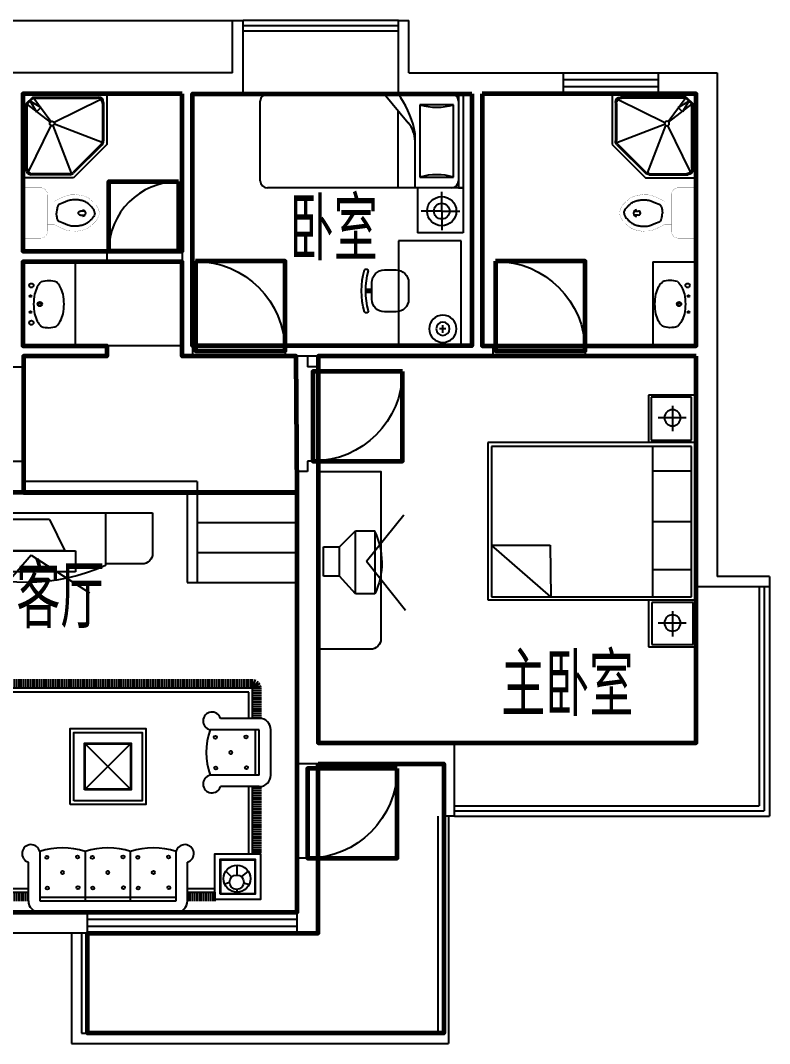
# Model space of a CAD drawing. Extents: x 951204 to 982714, y -906580 to -885526.
# Drawn here: x 975214 to 982714, y -895766 to -885526 of the extents above; entities that cross this region are included whole.
import ezdxf
from ezdxf.enums import TextEntityAlignment as Align

# ---------------------------------------------------------------- set-up
doc = ezdxf.new("R2010")
doc.units = 0
doc.header["$LTSCALE"] = 1000
doc.header["$MEASUREMENT"] = 0
doc.layers.get('0').update_dxf_attribs({"linetype": 'CONTINUOUS'})
for name, color, linetype in [('2', 2, 'CONTINUOUS'), ('3', 3, 'CONTINUOUS'), ('8', 42, 'CONTINUOUS'), ('JJ', 8, 'CONTINUOUS'), ('STAIR', 3, 'CONTINUOUS'), ('text', 75, 'CONTINUOUS'), ('WALL', 2, 'CONTINUOUS'), ('WINDOW', 4, 'CONTINUOUS')]:
    doc.layers.add(name, color=color, linetype=linetype)
for name, color, linetype, lineweight in [('GT_卧室', 1, 'CONTINUOUS', 60), ('GT_卫生间', 5, 'CONTINUOUS', 60), ('GT_客厅', 2, 'CONTINUOUS', 60), ('GT_过道', 30, 'CONTINUOUS', 60), ('GT_门', 245, 'CONTINUOUS', 60), ('GT_阳台', 6, 'CONTINUOUS', 60)]:
    doc.layers.add(name, color=color, linetype=linetype, lineweight=lineweight)
doc.layers.get('8').off()
doc.styles.add('DIM_FONT', font='ZBTXT.shx', dxfattribs={"width": 0.8})
doc.styles.add('HZ', font='zbtxt.shx', dxfattribs={"bigfont": 'zbhz.shx'})
doc.styles.add('ST', font='complex.shx', dxfattribs={"width": 0.7, "bigfont": 'hztxt0.shx'})

# ---------------------------------------------------------------- blocks, each defined once
blk = doc.blocks.new('TV22')
at = {"layer": 'JJ', "color": 252}
for p, q in [((-1607.3, 999.7, 200), (-2128.1, 1599.3, 200)), ((-1607.3, 999.7, 200), (-1051.6, 1358.8, 200)), ((-2399.5, 1081.7, 200), (-2769.8, 1081.7, 200)), ((-2399.5, 596.3, 200), (-2399.5, 1097.2, 200)), ((-2084.6, 1158.2, -400), (-2084.6, 958.2, -400)), ((-1184.6, 1158.2, -400), (-2084.6, 1158.2, -400)), ((-1184.6, 958.2, -400), (-1184.6, 1158.2, -400)), ((-899.5, 596.3, 200), (-899.5, 1097.2, 200)), ((-550.8, 1081.7, 200), (-899.5, 1081.7, 200)), ((-2869.8, 981.7, 200), (-2869.4, 593.9, 200)), ((-450.4, 593.9, 200), (-450.8, 981.7, 200)), ((-2084.6, 958.2, -400), (-1184.6, 958.2, -400)), ((-1288.7, 958.2, -300), (-1980.4, 958.2, -300)), ((-1834.6, 658.2, -300), (-1980.4, 958.2, -300)), ((-1434.6, 658.2, -300), (-1288.7, 958.2, -300)), ((-2869.4, 593.9, 200), (-450.4, 593.9, 200)), ((-1434.6, 658.2, -300), (-1834.6, 658.2, -300))]:
    blk.add_line(p, q, dxfattribs=at)
for centre, radius, start, end in [((-1649.5, -554.7, 200), 1814.1, 65.58033, 114.41967), ((-2769.8, 981.7, 200), 100, 90, 180), ((-550.8, 981.7, 200), 100, 360, 90)]:
    blk.add_arc(centre, radius, start, end, dxfattribs=at)
blk = doc.blocks.new('RC31')
at = {"layer": 'JJ', "color": 252}
for p, q in [((-2802.2, 1885.8), (-2802.2, 2335.8)), ((-2802.2, 2335.8), (-402.2, 2335.8)), ((-2780.2, 1918.5), (-2780.2, 2312.4)), ((-2780.2, 2312.4), (-2378.9, 2312.4)), ((-2575.8, 2244.2), (-2575.8, 1979.1)), ((-2378.9, 2312.4), (-2378.9, 1918.5)), ((-2356.2, 355.8), (-2356.2, 2335.8)), ((-2325.9, 1926), (-2325.9, 2297.3)), ((-2325.9, 2297.3), (-892.1, 2297.3)), ((-2068.5, 2297.3), (-2068.5, 1926)), ((-1612.1, 2297.3), (-1612.1, 1926)), ((-1126.8, 2297.3), (-1126.8, 1926)), ((-892.1, 2297.3), (-892.1, 1926)), ((-856.2, 2335.8), (-856.2, 355.8)), ((-831.5, 2297.3), (-422.7, 2297.3)), ((-831.5, 1910.9), (-831.5, 2297.3)), ((-619.5, 2244.2), (-619.5, 1979.1)), ((-422.7, 2297.3), (-422.7, 1910.9)), ((-402.2, 2335.8), (-402.2, 1885.8)), ((-2462.2, 2115.4), (-2704.5, 2115.4)), ((-506, 2115.4), (-748.3, 2115.4)), ((-2356.2, 1885.8), (-2802.2, 1885.8)), ((-2378.9, 1918.5), (-2780.2, 1918.5)), ((-2325.9, 388), (-2325.9, 1926)), ((-892.1, 1926), (-2325.9, 1926)), ((-892.1, 1926), (-892.1, 388)), ((-402.2, 1885.8), (-856.2, 1885.8)), ((-422.7, 1910.9), (-831.5, 1910.9)), ((-2325.9, 956.3), (-1833.8, 388)), ((-1833.8, 950.5), (-2325.9, 956.3)), ((-1833.8, 388), (-1833.8, 950.5)), ((-856.2, 355.8), (-2356.2, 355.8)), ((-892.1, 388), (-2325.9, 388))]:
    blk.add_line(p, q, dxfattribs=at)
for centre in [(-2575.8, 2115.4), (-619.5, 2115.4)]:
    blk.add_circle(centre, 77.2, dxfattribs=at)
blk = doc.blocks.new('_C38')
for p, q in [((410.8, -143.2), (782.6, 321.3)), ((307.4, 167.6), (153.7, 0)), ((307.4, 167.6), (307.4, -433)), ((489.1, 167.6), (307.4, 167.6)), ((489.1, -419.1), (489.1, 167.6)), ((0, 0), (0, -279.4)), ((153.7, 0), (0, 0)), ((153.7, 0), (153.7, -279.4)), ((410.8, -143.2), (768.6, -586.7)), ((0, -279.4), (153.7, -279.4)), ((153.7, -279.4), (307.4, -433)), ((307.4, -433), (489.1, -433))]:
    blk.add_line(p, q)
blk.add_arc((-126.4, -129.1), 683.3, 333.5892, 25.73713)
at = {"flags": 9}
for tag in ['XSIZE', 'YSIZE']:
    blk.add_attdef(tag, (0, 0), '', height=0.5, dxfattribs=at)
blk = doc.blocks.new('TV12')
at = {"layer": 'JJ', "color": 252}
blk.add_lwpolyline([(-2201.6, 344.4), (-507.2, 344.4), (-507.2, 944.4), (-2101.6, 944.4, 0.414214), (-2201.6, 844.4)], format="xyb", close=True, dxfattribs=at)
at = {"layer": 'JJ', "color": 252, "rotation": 90.0000000000012}
blk.add_blockref('_C38', (-1505.6, 395.1), dxfattribs=at)
blk = doc.blocks.new('_DBLK')
blk.add_line((-0.45, 0), (-0.45, -0.95))
blk.add_arc((-0.45, 0), 0.95, 270, 360)
blk = doc.blocks.new('SZ2')
at = {"layer": 'JJ', "color": 252}
for p, q in [((-486, 907.1), (-646, 907.1)), ((-578.1, 907.9), (-578.1, 964.7)), ((-578.1, 964.7), (-553.5, 964.7)), ((-553.5, 907.9), (-578.1, 907.9)), ((-553.5, 964.7), (-553.5, 907.9)), ((-766, 787.1), (-766, 677.1)), ((-366, 677.1), (-366, 787.1)), ((-1044.3, 54.9), (-1044.3, 654.9)), ((-1044.3, 654.9), (-44.3, 654.9)), ((-44.3, 654.9), (-44.3, 54.9)), ((-646, 557.1), (-486, 557.1)), ((-166.9, 231.3), (-238.4, 231.3)), ((-205.4, 203.3), (-205.4, 263)), ((-44.3, 54.9), (-1044.3, 54.9))]:
    blk.add_line(p, q, dxfattribs=at)
for radius in [129.6, 63.7]:
    blk.add_circle((-205.4, 230.5), radius, dxfattribs=at)
for centre, radius, start, end in [((-753.8, 961), 21.8, 129.06849, 262.49524), ((-566.4, 266.4), 739.3, 74.21814, 105.78186), ((-379.1, 961), 21.8, 277.50476, 50.93151), ((-646, 787.1), 120, 90, 180), ((-566.4, 266.4), 699.3, 74.21814, 105.78186), ((-486, 787.1), 120, 0, 90), ((-646, 677.1), 120, 180, 270), ((-486, 677.1), 120, 270, 0)]:
    blk.add_arc(centre, radius, start, end, dxfattribs=at)
blk.add_solid([(-578.1, 964.7), (-553.5, 964.7), (-578.1, 907.9), (-553.5, 907.9)], dxfattribs=at)
blk = doc.blocks.new('SFJ15')
at = {"layer": 'JJ', "color": 252}
for p, q in [((-3198.4, 2248.2), (-3285.1, 2248.2)), ((-3198.4, 2248.2), (-3282.2, 2270.6)), ((-3198.4, 2248.2), (-3270.5, 2296.3)), ((-3198.4, 2248.2), (-3251.2, 2316.9)), ((-3198.4, 2248.2), (-3226.3, 2330.2)), ((-3198.4, 2248.2), (-3198.4, 2334.9)), ((-3198.4, 1988.4), (-3198.4, 2248.2)), ((-3198.4, 2248.2), (-3198.4, 1988.4)), ((-452, 2248.2), (-3198.4, 2248.2)), ((-3176.8, 2248.2), (-3176.8, 2334.9)), ((-3155.1, 2248.2), (-3155.1, 2334.9)), ((-3133.4, 2248.2), (-3133.4, 2334.9)), ((-3111.7, 2248.2), (-3111.7, 2334.9)), ((-3090.1, 2248.2), (-3090.1, 2334.9)), ((-3068.4, 2248.2), (-3068.4, 2334.9)), ((-3046.7, 2248.2), (-3046.7, 2334.9)), ((-3025, 2248.2), (-3025, 2334.9)), ((-3003.4, 2248.2), (-3003.4, 2334.9)), ((-2981.7, 2248.2), (-2981.7, 2334.9)), ((-2960, 2248.2), (-2960, 2334.9)), ((-2938.3, 2248.2), (-2938.3, 2334.9)), ((-2916.7, 2248.2), (-2916.7, 2334.9)), ((-2895, 2248.2), (-2895, 2334.9)), ((-2873.3, 2248.2), (-2873.3, 2334.9)), ((-2851.6, 2248.2), (-2851.6, 2334.9)), ((-2830, 2248.2), (-2830, 2334.9)), ((-2808.3, 2248.2), (-2808.3, 2334.9)), ((-2786.6, 2248.2), (-2786.6, 2334.9)), ((-2764.9, 2248.2), (-2764.9, 2334.9)), ((-2743.3, 2248.2), (-2743.3, 2334.9)), ((-2721.6, 2248.2), (-2721.6, 2334.9)), ((-2699.9, 2248.2), (-2699.9, 2334.9)), ((-2678.2, 2248.2), (-2678.2, 2334.9)), ((-2656.6, 2248.2), (-2656.6, 2334.9)), ((-2634.9, 2248.2), (-2634.9, 2334.9)), ((-2613.2, 2248.2), (-2613.2, 2334.9)), ((-2591.5, 2248.2), (-2591.5, 2334.9)), ((-2569.9, 2248.2), (-2569.9, 2334.9)), ((-2548.2, 2248.2), (-2548.2, 2334.9)), ((-2526.5, 2248.2), (-2526.5, 2334.9)), ((-2504.8, 2248.2), (-2504.8, 2334.9)), ((-2483.2, 2248.2), (-2483.2, 2334.9)), ((-2461.5, 2248.2), (-2461.5, 2334.9)), ((-2439.8, 2248.2), (-2439.8, 2334.9)), ((-2418.1, 2248.2), (-2418.1, 2334.9)), ((-2396.5, 2248.2), (-2396.5, 2334.9)), ((-2374.8, 2248.2), (-2374.8, 2334.9)), ((-2353.1, 2248.2), (-2353.1, 2334.9)), ((-2331.4, 2248.2), (-2331.4, 2334.9)), ((-2309.8, 2248.2), (-2309.8, 2334.9)), ((-2288.1, 2248.2), (-2288.1, 2334.9)), ((-2266.4, 2248.2), (-2266.4, 2334.9)), ((-2244.7, 2248.2), (-2244.7, 2334.9)), ((-2223.1, 2248.2), (-2223.1, 2334.9)), ((-2201.4, 2248.2), (-2201.4, 2334.9)), ((-2179.7, 2248.2), (-2179.7, 2334.9)), ((-2158, 2248.2), (-2158, 2334.9)), ((-2136.4, 2248.2), (-2136.4, 2334.9)), ((-2114.7, 2248.2), (-2114.7, 2334.9)), ((-2093, 2248.2), (-2093, 2334.9)), ((-2071.3, 2248.2), (-2071.3, 2334.9)), ((-2049.7, 2248.2), (-2049.7, 2334.9)), ((-2028, 2248.2), (-2028, 2334.9)), ((-2006.3, 2248.2), (-2006.3, 2334.9)), ((-1984.6, 2248.2), (-1984.6, 2334.9)), ((-1963, 2248.2), (-1963, 2334.9)), ((-1941.3, 2248.2), (-1941.3, 2334.9)), ((-1919.6, 2248.2), (-1919.6, 2334.9)), ((-1897.9, 2248.2), (-1897.9, 2334.9)), ((-1876.3, 2248.2), (-1876.3, 2334.9)), ((-1854.6, 2248.2), (-1854.6, 2334.9)), ((-1832.9, 2248.2), (-1832.9, 2334.9)), ((-1811.2, 2248.2), (-1811.2, 2334.9)), ((-1789.6, 2248.2), (-1789.6, 2334.9)), ((-1767.9, 2248.2), (-1767.9, 2334.9)), ((-1746.2, 2248.2), (-1746.2, 2334.9)), ((-1724.5, 2248.2), (-1724.5, 2334.9)), ((-1702.9, 2248.2), (-1702.9, 2334.9)), ((-1681.2, 2248.2), (-1681.2, 2334.9)), ((-1659.5, 2248.2), (-1659.5, 2334.9)), ((-1637.8, 2248.2), (-1637.8, 2334.9)), ((-1616.2, 2248.2), (-1616.2, 2334.9)), ((-1594.5, 2248.2), (-1594.5, 2334.9)), ((-1572.8, 2248.2), (-1572.8, 2334.9)), ((-1551.1, 2248.2), (-1551.1, 2334.9)), ((-1529.5, 2248.2), (-1529.5, 2334.9)), ((-1507.8, 2248.2), (-1507.8, 2334.9)), ((-1486.1, 2248.2), (-1486.1, 2334.9)), ((-1464.4, 2248.2), (-1464.4, 2334.9)), ((-1442.8, 2248.2), (-1442.8, 2334.9)), ((-1421.1, 2248.2), (-1421.1, 2334.9)), ((-1399.4, 2248.2), (-1399.4, 2334.9)), ((-1377.7, 2248.2), (-1377.7, 2334.9)), ((-1356.1, 2248.2), (-1356.1, 2334.9)), ((-1334.4, 2248.2), (-1334.4, 2334.9)), ((-1312.7, 2248.2), (-1312.7, 2334.9)), ((-1291, 2248.2), (-1291, 2334.9)), ((-1269.4, 2248.2), (-1269.4, 2334.9)), ((-1247.7, 2248.2), (-1247.7, 2334.9)), ((-1226, 2248.2), (-1226, 2334.9)), ((-1204.3, 2248.2), (-1204.3, 2334.9)), ((-1182.7, 2248.2), (-1182.7, 2334.9)), ((-1161, 2248.2), (-1161, 2334.9)), ((-1139.3, 2248.2), (-1139.3, 2334.9)), ((-1117.6, 2248.2), (-1117.6, 2334.9)), ((-1096, 2248.2), (-1096, 2334.9)), ((-1074.3, 2248.2), (-1074.3, 2334.9)), ((-1052.6, 2248.2), (-1052.6, 2334.9)), ((-1030.9, 2248.2), (-1030.9, 2334.9)), ((-1009.3, 2248.2), (-1009.3, 2334.9)), ((-987.6, 2248.2), (-987.6, 2334.9)), ((-965.9, 2248.2), (-965.9, 2334.9)), ((-944.2, 2248.2), (-944.2, 2334.9)), ((-922.6, 2248.2), (-922.6, 2334.9)), ((-900.9, 2248.2), (-900.9, 2334.9)), ((-879.2, 2248.2), (-879.2, 2334.9)), ((-857.5, 2248.2), (-857.5, 2334.9)), ((-835.9, 2248.2), (-835.9, 2334.9)), ((-814.2, 2248.2), (-814.2, 2334.9)), ((-792.5, 2248.2), (-792.5, 2334.9)), ((-770.8, 2248.2), (-770.8, 2334.9)), ((-749.2, 2248.2), (-749.2, 2334.9)), ((-727.5, 2248.2), (-727.5, 2334.9)), ((-705.8, 2248.2), (-705.8, 2334.9)), ((-684.1, 2248.2), (-684.1, 2334.9)), ((-662.5, 2248.2), (-662.5, 2334.9)), ((-640.8, 2248.2), (-640.8, 2334.9)), ((-619.1, 2248.2), (-619.1, 2334.9)), ((-597.4, 2248.2), (-597.4, 2334.9)), ((-575.8, 2248.2), (-575.8, 2334.9)), ((-554.1, 2248.2), (-554.1, 2334.9)), ((-532.4, 2248.2), (-532.4, 2334.9)), ((-510.7, 2248.2), (-510.7, 2334.9)), ((-489.1, 2248.2), (-489.1, 2334.9)), ((-467.4, 2248.2), (-467.4, 2334.9)), ((-452, 2248.2), (-452, 2334.9)), ((-452, 2248.2), (-424.2, 2330.2)), ((-452, 2248.2), (-399.2, 2316.9)), ((-452, 2248.2), (-379.9, 2296.3)), ((-452, 2248.2), (-368.3, 2270.6)), ((-452, 2248.2), (-365.3, 2248.2)), ((-452, 1961), (-452, 2248.2)), ((-3198.4, 2226.5), (-3285.1, 2226.5)), ((-3198.4, 2204.8), (-3285.1, 2204.8)), ((-3198.4, 2183.1), (-3285.1, 2183.1)), ((-3198.4, 2161.5), (-3285.1, 2161.5)), ((-3162.3, 2212), (-3162.3, 1988.4)), ((-488.2, 2212), (-3162.3, 2212)), ((-488.2, 1961), (-488.2, 2212)), ((-452, 2226.5), (-365.3, 2226.5)), ((-452, 2204.8), (-365.3, 2204.8)), ((-452, 2183.1), (-365.3, 2183.1)), ((-452, 2161.5), (-365.3, 2161.5)), ((-3198.4, 2139.8), (-3285.1, 2139.8)), ((-3198.4, 2118.1), (-3285.1, 2118.1)), ((-3198.4, 2096.4), (-3285.1, 2096.4)), ((-3198.4, 2074.8), (-3285.1, 2074.8)), ((-3198.4, 2053.1), (-3285.1, 2053.1)), ((-452, 2139.8), (-365.3, 2139.8)), ((-452, 2118.1), (-365.3, 2118.1)), ((-452, 2096.4), (-365.3, 2096.4)), ((-452, 2074.8), (-365.3, 2074.8)), ((-452, 2053.1), (-365.3, 2053.1)), ((-3198.4, 2031.4), (-3285.1, 2031.4)), ((-3198.4, 2009.7), (-3285.1, 2009.7)), ((-3198.4, 1988.1), (-3285.1, 1988.1)), ((-3280.4, 1988.4), (-2910.4, 1988.4)), ((-387.2, 1961), (-757.2, 1961)), ((-452, 2031.4), (-365.3, 2031.4)), ((-452, 2009.7), (-365.3, 2009.7)), ((-452, 1988.1), (-365.3, 1988.1)), ((-452, 1966.4), (-365.3, 1966.4)), ((-3388.7, 1880), (-3388.7, 1013)), ((-2810.7, 1880), (-3280.4, 1880)), ((-3280.4, 1880), (-3280.4, 1013)), ((-3244.2, 1880), (-3244.2, 1013)), ((-387.2, 1852.6), (-856.8, 1852.6)), ((-423.3, 1419.1), (-423.3, 1852.6)), ((-387.2, 1419.1), (-387.2, 1852.6)), ((-278.8, 1419.1), (-278.8, 1852.6)), ((-2047.7, 1284.9), (-1614.2, 1718.4)), ((-1614.2, 1284.9), (-2047.7, 1718.4)), ((-3280.4, 1446.5), (-2810.7, 1446.5)), ((-387.2, 1419.1), (-856.8, 1419.1)), ((-387.2, 1310.7), (-757.2, 1310.7)), ((-488.2, 668.2), (-488.2, 1310.7)), ((-452, 668.2), (-452, 1310.7)), ((-452, 1294.5), (-365.3, 1294.5)), ((-452, 1272.8), (-365.3, 1272.8)), ((-452, 1251.1), (-365.3, 1251.1)), ((-452, 1229.4), (-365.3, 1229.4)), ((-452, 1207.8), (-365.3, 1207.8)), ((-452, 1186.1), (-365.3, 1186.1)), ((-452, 1164.4), (-365.3, 1164.4)), ((-452, 1142.7), (-365.3, 1142.7)), ((-452, 1121.1), (-365.3, 1121.1)), ((-452, 1099.4), (-365.3, 1099.4)), ((-452, 1077.7), (-365.3, 1077.7)), ((-3280.4, 1013), (-2810.7, 1013)), ((-452, 1056), (-365.3, 1056)), ((-452, 1034.4), (-365.3, 1034.4)), ((-452, 1012.7), (-365.3, 1012.7)), ((-452, 991), (-365.3, 991)), ((-3198.4, 904.3), (-3285.1, 904.3)), ((-3198.4, 882.6), (-3285.1, 882.6)), ((-3280.4, 904.7), (-2910.4, 904.7)), ((-3198.4, 668.2), (-3198.4, 904.7)), ((-3198.4, 904.7), (-3198.4, 668.2)), ((-3162.3, 904.7), (-3162.3, 668.2)), ((-452, 969.3), (-365.3, 969.3)), ((-452, 947.7), (-365.3, 947.7)), ((-452, 926), (-365.3, 926)), ((-452, 904.3), (-365.3, 904.3)), ((-452, 882.6), (-365.3, 882.6)), ((-3198.4, 861), (-3285.1, 861)), ((-3198.4, 839.3), (-3285.1, 839.3)), ((-3198.4, 817.6), (-3285.1, 817.6)), ((-3198.4, 795.9), (-3285.1, 795.9)), ((-452, 861), (-365.3, 861)), ((-452, 839.3), (-365.3, 839.3)), ((-452, 817.6), (-365.3, 817.6)), ((-452, 795.9), (-365.3, 795.9)), ((-3198.4, 774.3), (-3285.1, 774.3)), ((-3198.4, 752.6), (-3285.1, 752.6)), ((-3198.4, 730.9), (-3285.1, 730.9)), ((-3198.4, 709.2), (-3285.1, 709.2)), ((-3198.4, 687.6), (-3285.1, 687.6)), ((-2481.1, 690.5), (-2481.1, 220.9)), ((-2047.6, 690.5), (-2047.6, 220.9)), ((-1614.1, 220.9), (-1614.1, 690.5)), ((-1180.6, 220.9), (-1180.6, 690.5)), ((-452, 774.3), (-365.3, 774.3)), ((-452, 752.6), (-365.3, 752.6)), ((-452, 730.9), (-365.3, 730.9)), ((-452, 709.2), (-365.3, 709.2)), ((-452, 687.6), (-365.3, 687.6)), ((-2589.5, 220.9), (-2589.5, 590.9)), ((-1072.3, 220.9), (-1072.3, 590.9)), ((-3091.3, 451.8), (-3145, 506.7)), ((-3038.7, 466.4), (-3037.6, 559.4)), ((-2996.3, 450.6), (-2931.4, 504.2)), ((-651.7, 450.8), (-705.4, 505.8)), ((-599.1, 465.4), (-598, 558.4)), ((-556.7, 449.7), (-491.7, 503.3)), ((-3111.2, 397.1), (-3156.2, 381.6)), ((-2974.6, 394.6), (-2924, 377)), ((-671.6, 396.1), (-716.6, 380.7)), ((-535, 393.6), (-484.4, 376.1)), ((-3040.2, 334.4), (-3040.6, 305.8)), ((-2832.7, 340.5), (-2589.5, 340.5)), ((-2832.7, 304.4), (-2832.7, 217.7)), ((-2832.7, 304.4), (-2589.5, 304.4)), ((-2811, 304.4), (-2811, 217.7)), ((-2789.4, 304.4), (-2789.4, 217.7)), ((-2767.7, 304.4), (-2767.7, 217.7)), ((-2746, 304.4), (-2746, 217.7)), ((-2724.3, 304.4), (-2724.3, 217.7)), ((-2702.7, 304.4), (-2702.7, 217.7)), ((-2681, 304.4), (-2681, 217.7)), ((-2659.3, 304.4), (-2659.3, 217.7)), ((-2637.6, 304.4), (-2637.6, 217.7)), ((-2616, 304.4), (-2616, 217.7)), ((-2594.3, 304.4), (-2594.3, 217.7)), ((-1072.3, 340.5), (-810, 340.5)), ((-1072.3, 304.4), (-810, 304.4)), ((-1070.1, 304.4), (-1070.1, 217.7)), ((-1048.4, 304.4), (-1048.4, 217.7)), ((-1026.8, 304.4), (-1026.8, 217.7)), ((-1005.1, 304.4), (-1005.1, 217.7)), ((-983.4, 304.4), (-983.4, 217.7)), ((-961.7, 304.4), (-961.7, 217.7)), ((-940.1, 304.4), (-940.1, 217.7)), ((-918.4, 304.4), (-918.4, 217.7)), ((-896.7, 304.4), (-896.7, 217.7)), ((-875, 304.4), (-875, 217.7)), ((-853.4, 304.4), (-853.4, 217.7)), ((-831.7, 304.4), (-831.7, 217.7)), ((-810, 304.4), (-810, 217.7)), ((-600.6, 333.5), (-600.9, 304.8)), ((-2481.1, 257), (-1180.6, 257)), ((-2481.1, 220.9), (-1180.6, 220.9)), ((-2481.1, 112.5), (-1180.6, 112.5))]:
    blk.add_line(p, q, dxfattribs=at)
for points in [[(-2192.2, 1140.4), (-2192.2, 1862.9), (-1469.7, 1862.9), (-1469.7, 1140.4)], [(-2156.1, 1176.5), (-2156.1, 1826.8), (-1505.8, 1826.8), (-1505.8, 1176.5)], [(-2052.7, 1279.9), (-2052.7, 1723.4), (-1609.2, 1723.4), (-1609.2, 1279.9)], [(-2047.7, 1284.9), (-2047.7, 1718.4), (-1614.2, 1718.4), (-1614.2, 1284.9)], [(-3266.2, 234.7), (-3266.2, 668.2), (-2832.7, 668.2), (-2832.7, 234.7)], [(-3216.2, 284.7), (-3216.2, 618.2), (-2882.7, 618.2), (-2882.7, 284.7)], [(-3211.2, 289.7), (-3211.2, 613.2), (-2887.7, 613.2), (-2887.7, 289.7)], [(-810, 234.7), (-810, 668.2), (-376.5, 668.2), (-376.5, 234.7)], [(-760, 284.7), (-760, 618.2), (-426.5, 618.2), (-426.5, 284.7)], [(-755, 289.7), (-755, 613.2), (-431.5, 613.2), (-431.5, 289.7)]]:
    blk.add_lwpolyline(points, close=True, dxfattribs=at)
for centre, radius in [((-3157.5, 1807.8), 14.4), ((-2864.9, 1811.4), 14.4), ((-806.2, 1780.3), 14.4), ((-513.6, 1784), 14.4), ((-3009.4, 1663.3), 14.4), ((-658.1, 1635.8), 14.4), ((-3153.9, 1515.2), 14.4), ((-2861.3, 1518.8), 14.4), ((-802.6, 1487.7), 14.4), ((-510, 1491.3), 14.4), ((-3157.5, 1374.3), 14.4), ((-2864.9, 1377.9), 14.4), ((-3009.4, 1229.8), 14.4), ((-3153.9, 1081.7), 14.4), ((-2861.3, 1085.3), 14.4), ((-2412.5, 636.3), 14.4), ((-2119.9, 639.9), 14.4), ((-1979, 636.3), 14.4), ((-1686.4, 639.9), 14.4), ((-1545.5, 636.3), 14.4), ((-1252.9, 639.9), 14.4), ((-3039, 434.2), 128.4), ((-2264.4, 491.8), 14.4), ((-1830.9, 491.8), 14.4), ((-1397.4, 491.8), 14.4), ((-599.4, 433.3), 128.4), ((-3042.8, 400.4), 68.4), ((-603.2, 399.5), 68.4), ((-2408.9, 343.7), 14.4), ((-2116.3, 347.3), 14.4), ((-1975.4, 343.7), 14.4), ((-1682.8, 347.3), 14.4), ((-1541.9, 343.7), 14.4), ((-1249.3, 347.3), 14.4)]:
    blk.add_circle(centre, radius, dxfattribs=at)
for centre, radius, start, end in [((-2829, 1963.2), 85.2, 282.40664, 162.79496), ((-3280.4, 1880), 108.4, 90, 180), ((-838.5, 1935.8), 85.2, 17.20504, 257.59336), ((-387.2, 1852.6), 108.4, 0, 90), ((-3423.8, 1663.3), 650.2, 340.52878, 19.47122), ((-243.8, 1635.8), 650.2, 160.52878, 199.47122), ((-3423.8, 1229.8), 650.2, 340.52878, 19.47122), ((-838.5, 1335.9), 85.2, 102.40664, 342.79496), ((-387.2, 1419.1), 108.4, 270, 0), ((-3280.4, 1013), 108.4, 180, 270), ((-2829, 929.9), 85.2, 197.20504, 77.59336), ((-2564.3, 672.2), 85.2, 12.40664, 252.79496), ((-2264.4, 77.4), 650.2, 70.52878, 109.47122), ((-1830.9, 77.4), 650.2, 70.52878, 109.47122), ((-1397.4, 77.4), 650.2, 70.52878, 109.47122), ((-1097.4, 672.2), 85.2, 287.20504, 167.59336), ((-2481.1, 220.9), 108.4, 180, 270), ((-1180.6, 220.9), 108.4, 270, 0)]:
    blk.add_arc(centre, radius, start, end, dxfattribs=at)
blk = doc.blocks.new('_WBLK')
for p, q in [((-0.5, 0.5), (0.5, 0.5)), ((0.5, 0.1667), (-0.5, 0.1667)), ((0.5, -0.1667), (-0.5, -0.1667)), ((-0.5, -0.5), (0.5, -0.5))]:
    blk.add_line(p, q)
blk = doc.blocks.new('M_E13')
for p, q in [((-571.8, 18), (-536, 18)), ((-571.8, 18), (-571.8, 18)), ((-536, -22), (-571.8, -21.5))]:
    blk.add_line(p, q)
at = {"const_width": 1.5}
for points in [[(-155, 240, 0.414214), (-220, 175, 0.414214)], [(-715, 0, -0.037932), (-709.3, 28, -0.057502), (-702.1, 45.5, -0.011128), (-686.4, 72.3, -0.047419), (-682.1, 78.2, -0.013557), (-668.7, 92, -0.010422), (-650.6, 109.1, -0.006492), (-631.9, 125.5, -0.010986), (-620.5, 134.9, -0.031118), (-606.6, 144.5, -0.031821), (-591.9, 152.1, -0.025304), (-572.5, 159.4, -0.028493), (-554.6, 164.1), (-520.3, 170.9), (-500, 175, -0.104917), (-491.9, 174.9, 0.047512), (-474.4, 172.7, 0.018859), (-459.7, 172.7, -0.025251), (-448.7, 172.7, -0.024361), (-434.2, 171.1, -0.018727), (-415.7, 167.5, -0.011084), (-400.7, 163.6, -0.017664), (-391.4, 160.6, -0.012553), (-374.9, 154.2, -0.012341), (-358.5, 146.9), (-319.8, 128, -0.005054), (-308, 122, -0.002567), (-285, 110)], [(-715, 0, 0.037932), (-709.3, -28, 0.057502), (-702.1, -45.5, 0.011128), (-686.4, -72.3, 0.047419), (-682.1, -78.2, 0.013557), (-668.7, -92, 0.010422), (-650.6, -109.1, 0.006492), (-631.9, -125.5, 0.010986), (-620.5, -134.9, 0.031118), (-606.6, -144.5, 0.031821), (-591.9, -152.1, 0.025304), (-572.5, -159.4, 0.028493), (-554.6, -164.1), (-520.3, -170.9), (-500, -175, 0.104917), (-491.9, -174.9, -0.047512), (-474.4, -172.7, -0.018859), (-459.7, -172.7, 0.025251), (-448.7, -172.7, 0.024361), (-434.2, -171.1, 0.018727), (-415.7, -167.5, 0.011084), (-400.7, -163.6, 0.017664), (-391.4, -160.6, 0.012553), (-374.9, -154.2, 0.012341), (-358.5, -146.9), (-319.8, -128, 0.005054), (-308, -122, 0.002567), (-285, -110)], [(-220, -175, 0.414214), (-155, -240, 0.414214)]]:
    blk.add_lwpolyline(points, format="xyb", dxfattribs=at)
for points in [[(0, 240), (-155, 240)], [(0, -240), (0, 240)], [(-220, 110), (-285, 110)], [(-220, 175), (-220, -175)], [(-285, -110), (-220, -110)], [(-155, -240), (0, -240)]]:
    blk.add_lwpolyline(points, dxfattribs=at)
for points in [[(-672.1, -0.9, -0.054114), (-665.8, 24.7, -0.08891), (-657.7, 38.7, -0.006714), (-643.3, 55.3, -0.014531), (-636.2, 62.7, -0.010713), (-617.9, 80.2, -0.017575), (-606.2, 90.2, -0.037222), (-591, 100.5, -0.034599), (-573.2, 109.1, -0.02298), (-556.1, 115.1, -0.023613), (-538.9, 119.4, -0.014842), (-521.9, 122.3, -0.012533), (-501.7, 124.6, -0.021838), (-477, 125.6, -0.029407), (-458.7, 124.6, -0.029465), (-436.1, 120.5, -0.031881), (-415.7, 114.3), (-371.4, 97.1), (-337, 83.3, -0.135973), (-323.8, 73, -0.099517), (-314.1, 52.4, -0.016651), (-311.4, 39.5, -0.010977), (-308.3, 19.8, -0.015331), (-307.5, 11.6, -0.010106), (-306.9, -0.9)], [(-672.1, -0.9, 0.054114), (-665.8, -26.5, 0.08891), (-657.7, -40.4, 0.006714), (-643.3, -57, 0.014531), (-636.2, -64.4, 0.010713), (-617.9, -81.9, 0.017575), (-606.2, -91.9, 0.037222), (-591, -102.2, 0.034599), (-573.2, -110.9, 0.02298), (-556.1, -116.9, 0.023613), (-538.9, -121.2, 0.014842), (-521.9, -124, 0.012533), (-501.7, -126.3, 0.021838), (-477, -127.4, 0.029407), (-458.7, -126.3, 0.029465), (-436.1, -122.3, 0.031881), (-415.7, -116), (-371.4, -98.8), (-337, -85.1, 0.135973), (-323.8, -74.7, 0.099517), (-314.1, -54.1, 0.016651), (-311.4, -41.2, 0.010977), (-308.3, -21.5, 0.015331), (-307.5, -13.3, 0.010106), (-306.9, -0.9)]]:
    blk.add_lwpolyline(points, format="xyb")
for centre, radius, start, end in [((-548.8, -2.6), 33.2, 100.04955, 259.95045), ((-536, -2), 20, 270, 90)]:
    blk.add_arc(centre, radius, start, end)
at = {"width": 0.8, "flags": 9}
for tag in ['XSIZE', 'YSIZE']:
    blk.add_attdef(tag, (0, 0), '', height=0.5, dxfattribs=at)
blk = doc.blocks.new('_E12')
for p, q in [((-800, -481.6), (-800, 0)), ((-800, 0), (0, 0)), ((0, 0), (0, -800)), ((-770, -448.5), (-770, -80)), ((-760, -444.3), (-760, -90)), ((-743.3, -52.7), (-301.5, -271)), ((-720, -30), (-93.6, -30)), ((-710, -40), (-97.8, -40)), ((-268.2, -262.3), (-97.8, -40)), ((-263.5, -267), (-30, -93.6)), ((-68.9, -68.9), (-171.1, -129.9)), ((-129.9, -171.1), (-68.9, -68.9)), ((-40, -97.8), (-97.8, -40)), ((-30, -93.6), (-93.6, -30)), ((-30, -93.6), (-30, -720)), ((-129.9, -171.1), (-171.1, -129.9)), ((-40, -97.8), (-40, -710)), ((-756.2, -463.5), (-301.8, -288.2)), ((-463.5, -756.2), (-289.6, -300.4)), ((-52.7, -743.3), (-272.4, -300.1)), ((-481.6, -800), (-800, -481.6)), ((-483.8, -755.4), (-755.4, -483.8)), ((-479.7, -745.4), (-745.4, -479.7)), ((-80, -770), (-448.5, -770)), ((-90, -760), (-444.3, -760)), ((0, -800), (-481.6, -800))]:
    blk.add_line(p, q)
blk.add_circle((-282.2, -278.4), 21.8)
for centre, start, end in [((-720, -80), 90, 180), ((-710, -90), 90, 180), ((-720, -448.5), 180, 225), ((-710, -444.3), 180, 225), ((-448.5, -720), 225, 270), ((-444.3, -710), 225, 270), ((-90, -710), 270, 0), ((-80, -720), 270, 0)]:
    blk.add_arc(centre, 50, start, end)
at = {"style": 'HZ', "width": 0.7, "flags": 9}
for tag in ['XSIZE', 'YSIZE']:
    blk.add_attdef(tag, (0, 0), '', height=0.5, dxfattribs=at)
blk = doc.blocks.new('_E33DZE')
at = {"layer": 'STAIR', "xscale": -1, "rotation": 270}
blk.add_blockref('_E12', (0, 0), dxfattribs=at)
at = {"style": 'DIM_FONT', "width": 0.8, "flags": 9}
for tag in ['XSIZE', 'YSIZE']:
    blk.add_attdef(tag, (0, 0), '', height=0.5, dxfattribs=at)
blk = doc.blocks.new('_C17')
for p, q in [((0, -897), (0, 0)), ((46, 0), (0, 0)), ((46, -897), (46, 0)), ((115, 0), (1867, 0)), ((460, 0), (460, -499.5)), ((621, 0), (621, -736)), ((1936, -69), (1936, -828)), ((414, -103.5), (92, -103.5)), ((92, -103.5), (92, -793.5)), ((414, -793.5), (414, -103.5)), ((755.8, -896.7), (524.9, -622.5)), ((92, -793.5), (414, -793.5)), ((46, -897), (0, -897)), ((1867, -897), (115, -897))]:
    blk.add_line(p, q)
for centre, radius, start, end in [((115, -69), 69, 90, 180), ((1867, -69), 69, 0, 90), ((253, 448.5), 575, 253.73979, 286.2602), ((736, -444.7), 276, 180, 220.10593), ((736, -499.5), 276, 180, 193.3928), ((1378, -346.6), 936, 193.3928, 216.02023), ((253, -1345.5), 575, 73.7398, 106.2602), ((115, -828), 69, 180, 270), ((1867, -828), 69, 270, 0)]:
    blk.add_arc(centre, radius, start, end)
at = {"flags": 9}
for tag in ['XSIZE', 'YSIZE']:
    blk.add_attdef(tag, (0, 0), '', height=0.5, dxfattribs=at)
at = {"style": 'HZ', "width": 0.7, "flags": 9}
for tag in ['XSIZE', 'YSIZE']:
    blk.add_attdef(tag, (0, 0), '', height=0.5, dxfattribs=at)
blk = doc.blocks.new('_C61')
for p, q in [((-221.8, 205.4), (-221.8, -230.4)), ((-221.8, 205.4), (205.7, 205.4)), ((205.7, 205.4), (205.7, -230.4)), ((-1.3, -0.4), (-1.3, 172.2)), ((-1.3, -0.4), (-184.3, -0.4)), ((-1.3, -0.4), (-1.3, -196.5)), ((-1.3, -0.4), (181.7, -0.4)), ((-221.8, -230.4), (205.7, -230.4))]:
    blk.add_line(p, q)
for radius in [139, 75]:
    blk.add_circle((-1.3, -0.4), radius)
at = {"flags": 9}
for tag in ['YSIZE', 'XSIZE']:
    blk.add_attdef(tag, (201.8, 208.4), '', height=0.5, rotation=270, dxfattribs=at)
at = {"style": 'DIM_FONT', "width": 0.6, "flags": 9}
for tag in ['XSIZE', 'YSIZE']:
    blk.add_attdef(tag, (0, 0), '', height=0.5, dxfattribs=at)
blk = doc.blocks.new('RDC1')
at = {"layer": 'JJ', "xscale": -1}
for name, p, rotation in [('_C17', (-2192.1, 693), 179.9999999999993), ('_C61', (-1986.8, 471.2), 89.99999999999928)]:
    blk.add_blockref(name, p, dxfattribs=dict(at, rotation=rotation))

msp = doc.modelspace()

# ---------------------------------------------------------------- linework, layer by layer
for p, q in [((979733, -888781, -8593), (979733, -886261, -8593)), ((976984, -890141, -8593), (975243, -890141, -8593)), ((976984, -890141, -8593), (976984, -891151, -8593)), ((976884, -890241, -8593), (975243, -890241, -8593)), ((976884, -890241, -8593), (976884, -891151, -8593)), ((976984, -890251, -8593), (977984, -890251, -8593)), ((976984, -890551, -8593), (977984, -890551, -8593)), ((976984, -890851, -8593), (977984, -890851, -8593)), ((976884, -891151, -8593), (977984, -891151, -8593))]:
    msp.add_line(p, q)
at = {"layer": '2'}
for p, q in [((975763, -887941, -8593), (975763, -888781, -8593)), ((981544, -887941, -8593), (981544, -888781, -8593)), ((981544, -887941, -8593), (981979, -887941, -8593)), ((975420, -888584, -8593), (975421, -888587, -8593)), ((975425, -888587, -8593), (975422, -888587, -8593)), ((976833, -888781, -8593), (976078, -888781, -8593)), ((978194, -893911, -8593), (978194, -892966, -8593))]:
    msp.add_line(p, q, dxfattribs=at)
at = {"layer": '2', "elevation": -8593}
for points in [[(975424, -888139, 0.098208), (975382, -888193, 0.066287), (975356, -888266, 0.052428), (975346, -888364, 0.052428), (975356, -888462, 0.066287), (975382, -888536, 0.093876), (975422, -888587)], [(975424, -888139, -0.172546), (975575, -888142)], [(975575, -888586, 0.091341), (975613, -888536, 0.066287), (975640, -888462, 0.052428), (975650, -888364, 0.052428), (975640, -888266, 0.066287), (975613, -888193, 0.091756), (975575, -888142)], [(981642, -888586, -0.091341), (981603, -888536, -0.066287), (981577, -888462, -0.052428), (981567, -888364, -0.052428), (981577, -888266, -0.066287), (981603, -888193, -0.091756), (981642, -888142)], [(981792, -888139, 0.172546), (981642, -888142)], [(981792, -888139, -0.098208), (981834, -888193, -0.066287), (981861, -888266, -0.052428), (981871, -888364, -0.052428), (981861, -888462, -0.066287), (981834, -888536, -0.093876), (981794, -888587)], [(975424, -888589, 0.172546), (975575, -888586)], [(981792, -888589, -0.172546), (981642, -888586)]]:
    msp.add_lwpolyline(points, format="xyb", dxfattribs=at)
at = {"layer": '2'}
for centre, radius in [((975324, -888178, -8593), 21.3), ((981893, -888178, -8593), 21.3), ((975315, -888284, -8593), 8.88), ((981902, -888284, -8593), 8.88), ((975408, -888364, -8593), 22.2), ((975408, -888364, -8593), 13.3), ((981808, -888364, -8593), 22.2), ((981808, -888364, -8593), 13.3), ((975315, -888444, -8593), 8.88), ((981902, -888444, -8593), 8.88), ((975324, -888551, -8593), 21.3), ((975324, -888551, -8593), 21.3), ((975324, -888551, -8593), 21.3)]:
    msp.add_circle(centre, radius, dxfattribs=at)
msp.add_arc((975422, -888586, -8593), 0.888, 221.3224, 270, dxfattribs=at)
at = {"layer": '3'}
for p, q in [((974671, -885526, -8593), (977338, -885526, -8593)), ((978998, -885526, -8593), (977443, -885526, -8593)), ((978998, -885578, -8593), (977443, -885578, -8593)), ((978998, -885631, -8593), (977443, -885631, -8593)), ((978998, -886261, -8593), (977443, -886261, -8593)), ((981979, -891196, -8593), (981979, -892756, -8593)), ((982609, -891196, -8593), (982609, -893386, -8593)), ((982661, -891196, -8593), (982661, -893438, -8593)), ((982714, -891196, -8593), (982714, -893491, -8593)), ((979559, -892756, -8593), (981979, -892756, -8593)), ((979559, -893386, -8593), (982609, -893386, -8593)), ((979559, -893438, -8593), (982661, -893438, -8593)), ((979394, -893491, -8593), (979394, -895661, -8593)), ((979499, -893491, -8593), (979499, -895766, -8593)), ((979559, -893491, -8593), (982714, -893491, -8593)), ((975824, -895661, -8593), (979394, -895661, -8593)), ((975724, -895766, -8593), (979499, -895766, -8593))]:
    msp.add_line(p, q, dxfattribs=at)
at = {"layer": 'GT_卧室', "elevation": -8593}
for points in [[(979733, -886261), (979733, -888781), (976938, -888781), (976938, -886261), (979733, -886261)], [(981979, -888886), (978194, -888886), (978194, -892756), (981979, -892756), (981979, -888886)]]:
    msp.add_lwpolyline(points, dxfattribs=at)
at = {"layer": 'GT_卫生间', "elevation": -8593}
for points in [[(976833, -886261), (975238, -886261), (975238, -887836), (976833, -887836), (976833, -886261)], [(979838, -886261), (979838, -888781), (981979, -888781), (981979, -886261), (979838, -886261)]]:
    msp.add_lwpolyline(points, dxfattribs=at)
at = {"layer": 'GT_客厅', "elevation": -8593}
msp.add_lwpolyline([(972941, -890251), (972941, -894451), (977983, -894451), (977983, -890251), (972941, -890251)], dxfattribs=at)
at = {"layer": 'GT_过道', "elevation": -8593}
msp.add_lwpolyline([(975243, -890251), (977983, -890251), (977976, -888886), (976833, -888886), (976833, -887941), (975238, -887941), (975238, -888781), (976078, -888781), (976078, -888886), (975243, -888886), (975243, -890251)], dxfattribs=at)
at = {"layer": 'GT_门', "elevation": -8593}
for points in [[(976796, -887137), (976796, -887836), (976098, -887836), (976098, -887137), (976796, -887137)], [(976965, -887935), (976965, -888833), (977863, -888833), (977863, -887935), (976965, -887935)], [(979970, -887935), (979970, -888833), (980868, -888833), (980868, -887935), (979970, -887935)], [(979039, -889038), (978141, -889038), (978141, -889936), (979039, -889936), (979039, -889038)], [(978987, -893013), (978089, -893013), (978089, -893911), (978987, -893911), (978987, -893013)]]:
    msp.add_lwpolyline(points, dxfattribs=at)
at = {"layer": 'GT_阳台', "elevation": -8593}
msp.add_lwpolyline([(978194, -892966), (979454, -892966), (979454, -895661), (975884, -895661), (975884, -894661), (978194, -894661), (978194, -892966)], dxfattribs=at)
at = {"layer": 'WALL'}
for p, q in [((977338, -886051, -8593), (977338, -885526, -8593)), ((977338, -885526, -8593), (977443, -885526, -8593)), ((977443, -886261, -8593), (977443, -885526, -8593)), ((978998, -885526, -8593), (979103, -885526, -8593)), ((978998, -886261, -8593), (978998, -885526, -8593)), ((979103, -886051, -8593), (979103, -885526, -8593)), ((977338, -886051, -8593), (974671, -886051, -8593)), ((975238, -886051, -8593), (975238, -886051, -8593)), ((979103, -886051, -8593), (980652, -886051, -8593)), ((979103, -886051, -8593), (979838, -886051, -8593)), ((979838, -886051, -8593), (979838, -886051, -8593)), ((980652, -886261, -8593), (980652, -886051, -8593)), ((981602, -886051, -8593), (982189, -886051, -8593)), ((981602, -886261, -8593), (981602, -886051, -8593)), ((982189, -886051, -8593), (982189, -891091, -8593)), ((975238, -886261, -8593), (975238, -887836, -8593)), ((976833, -886261, -8593), (975238, -886261, -8593)), ((976833, -886261, -8593), (976833, -888781, -8593)), ((976938, -886261, -8593), (976938, -888781, -8593)), ((977443, -886261, -8593), (976938, -886261, -8593)), ((978194, -886261, -8593), (979733, -886261, -8593)), ((978998, -886261, -8593), (979628, -886261, -8593)), ((979838, -886261, -8593), (979838, -888781, -8593)), ((979838, -886261, -8593), (979838, -887941, -8593)), ((979838, -886261, -8593), (980652, -886261, -8593)), ((981602, -886261, -8593), (981979, -886261, -8593)), ((981979, -886261, -8593), (981979, -888781, -8593)), ((981979, -886261, -8593), (981979, -887836, -8593)), ((975238, -887836, -8593), (976078, -887836, -8593)), ((976078, -887836, -8593), (976078, -887941, -8593)), ((975238, -887941, -8593), (975238, -888781, -8593)), ((975238, -887941, -8593), (976078, -887941, -8593)), ((979838, -888046, -8593), (979838, -888781, -8593)), ((976078, -888781, -8593), (975238, -888781, -8593)), ((976078, -888781, -8593), (976078, -888886, -8593)), ((976833, -888781, -8593), (976833, -888886, -8593)), ((976938, -888781, -8593), (976938, -888886, -8593)), ((979733, -888781, -8593), (977863, -888781, -8593)), ((977863, -888781, -8593), (977863, -888886, -8593)), ((979628, -888781, -8593), (979628, -888781, -8593)), ((979838, -888781, -8593), (979943, -888781, -8593)), ((979943, -888781, -8593), (979943, -888886, -8593)), ((980868, -888781, -8593), (981979, -888781, -8593)), ((980868, -888781, -8593), (980868, -888886, -8593)), ((976078, -888886, -8593), (975243, -888886, -8593)), ((975243, -888886, -8593), (975243, -888991, -8593)), ((976938, -888886, -8593), (976833, -888886, -8593)), ((979139, -888886, -8593), (977863, -888886, -8593)), ((978089, -888886, -8593), (978089, -888991, -8593)), ((978194, -888886, -8593), (978194, -888991, -8593)), ((978683, -888886, -8593), (978683, -888886, -8593)), ((979838, -888886, -8593), (979244, -888886, -8593)), ((979733, -888886, -8593), (979943, -888886, -8593)), ((979943, -888886, -8593), (979838, -888886, -8593)), ((980868, -888886, -8593), (981979, -888886, -8593)), ((981979, -888886, -8593), (981979, -891196, -8593)), ((975138, -888991, -8593), (975243, -888991, -8593)), ((978194, -888991, -8593), (978089, -888991, -8593)), ((975138, -889936, -8593), (975243, -889936, -8593)), ((975243, -889936, -8593), (975243, -890251, -8593)), ((978089, -889936, -8593), (978089, -890041, -8593)), ((978194, -889936, -8593), (978089, -889936, -8593)), ((978194, -889936, -8593), (978194, -890041, -8593)), ((977984, -890041, -8593), (977984, -892966, -8593)), ((978089, -890041, -8593), (977984, -890041, -8593)), ((978194, -890041, -8593), (978194, -892756, -8593)), ((975243, -890251, -8593), (970982, -890251, -8593)), ((982714, -891091, -8593), (982189, -891091, -8593)), ((982714, -891091, -8593), (982714, -891196, -8593)), ((982714, -891196, -8593), (981979, -891196, -8593)), ((979559, -893491, -8593), (979559, -892756, -8593)), ((978194, -892966, -8593), (977984, -892966, -8593)), ((979454, -893491, -8593), (979454, -892966, -8593)), ((979559, -893491, -8593), (979454, -893491, -8593)), ((977984, -893911, -8593), (977984, -894451, -8593)), ((978194, -893911, -8593), (977984, -893911, -8593)), ((978194, -893911, -8593), (978194, -894661, -8593)), ((969723, -894451, -8593), (975885, -894451, -8593)), ((975885, -894661, -8593), (975885, -894451, -8593)), ((977985, -894451, -8593), (977984, -894451, -8593)), ((977985, -894661, -8593), (977985, -894451, -8593)), ((975885, -894661, -8593), (973053, -894661, -8593)), ((975724, -894661, -8593), (975724, -895766, -8593)), ((975824, -894661, -8593), (975824, -895661, -8593))]:
    msp.add_line(p, q, dxfattribs=at)
at = {"layer": 'WALL', "color": 255}
for p, q in [((979559, -892756, -8593), (978194, -892756, -8593)), ((979454, -892966, -8593), (977984, -892966, -8593)), ((975885, -894661, -8593), (975885, -894661, -8593)), ((978194, -894661, -8593), (977985, -894661, -8593))]:
    msp.add_line(p, q, dxfattribs=at)

# ---------------------------------------------------------------- block references
at = {"layer": '2', "extrusion": (0, 0, -1), "yscale": 1.050000000046565, "zscale": -1.050000000053842}
for p, xscale, rotation in [((-975253, -887452, 8593), 1.050000000046565, 359.9999999682376), ((-981963, -887452, 8593), -1.050000000046565, 3.17624327e-08)]:
    msp.add_blockref('M_E13', p, dxfattribs=dict(at, xscale=xscale, rotation=rotation))
at = {"layer": '8', "extrusion": (0, 0, -1), "yscale": 1.050000000046565, "zscale": -1.050000000053842}
for p, xscale, rotation in [((-975238, -886261, 8593), 1.050000000046565, 6.3524825e-09), ((-981979, -886261, 8593), -1.050000000046565, 359.9999999936475)]:
    msp.add_blockref('_E33DZE', p, dxfattribs=dict(at, xscale=xscale, rotation=rotation))
at = {"layer": 'JJ', "color": 8, "xscale": -1.050000000046565, "yscale": 1.050000000046565, "zscale": 1.050000000053842}
msp.add_blockref('RDC1', (977346, -887930, -8593), dxfattribs=at)
at = {"layer": 'JJ', "xscale": -1.050000000046565, "yscale": 1.050000000046565, "zscale": 1.050000000053842}
for name, p, rotation in [('SZ2', (979685, -888827, -8593), 90), ('RC31', (979521, -888852, -8593), 270), ('TV12', (977832, -889508, -8593), 270), ('TV22', (977010, -889829, -8803), 180)]:
    msp.add_blockref(name, p, dxfattribs=dict(at, rotation=rotation))
at = {"layer": 'JJ', "xscale": 1.050000000046565, "yscale": 1.050000000046565, "zscale": 1.050000000053842}
msp.add_blockref('SFJ15', (978012, -894570, -8593), dxfattribs=at)
at = {"layer": 'WINDOW'}
for name, p, xscale, yscale, zscale, rotation in [('_WBLK', (981125, -886156, -8593), 945.0000000472643, 210.0000000104774, 945.0000000472501, 359.9999999998306), ('_DBLK', (976465, -887836, -8593), 735.0000000367872, 735.0000000367872, 735.0000000367507, 180.0000000311453)]:
    msp.add_blockref(name, p, dxfattribs=dict(at, xscale=xscale, yscale=yscale, zscale=zscale, rotation=rotation))
at = {"layer": 'WINDOW', "extrusion": (0, 0, -1), "xscale": 945.0000000472643, "yscale": 945.0000000472643, "zscale": -945.0000000472501}
for p, rotation in [((-977390, -888833, 8593), 180.0000000001694), ((-980395, -888833, 8593), 180.0000000001694), ((-978141, -889463, 8593), 270.0000000001694), ((-978089, -893438, 8593), 270.0000000001694)]:
    msp.add_blockref('_DBLK', p, dxfattribs=dict(at, rotation=rotation))
at = {"layer": 'WINDOW', "extrusion": (0, 0, -1), "xscale": 2100.000000105007, "yscale": 210.0000000102446, "zscale": -2100.000000105}
msp.add_blockref('_WBLK', (-976934, -894556, 8593), dxfattribs=at)

# ---------------------------------------------------------------- texts
at = {"layer": 'text', "style": 'ST', "width": 0.7}
for s, p in [('卧室', (977910, -887932, -8593)), ('主卧室', (980027, -892493, -8593))]:
    msp.add_text(s, height=630, dxfattribs=at).set_placement(p)
msp.add_text('客厅', height=630, dxfattribs=at).set_placement((976055, -891294, -8593), align=Align.MIDDLE_RIGHT)

doc.saveas('drawing.dxf')
